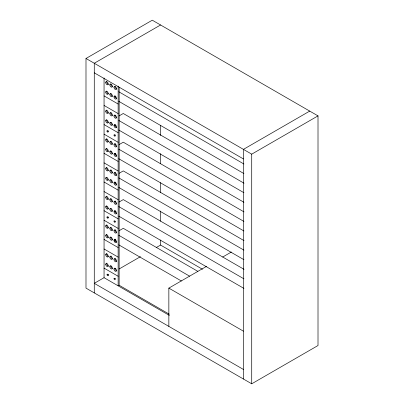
<?xml version="1.0" encoding="UTF-8"?>
<svg xmlns="http://www.w3.org/2000/svg" width="404" height="404" viewBox="0 0 404 404"><rect width="100%" height="100%" fill="white"/><g stroke="black" fill="none" stroke-linecap="round" stroke-linejoin="round"><path stroke-width="0.61" d="M85.991 58.474L152.283 20.2L318.009 115.882L318.009 345.526L251.717 383.8L85.991 288.118L85.991 58.474L251.717 154.156L318.009 115.882M160.57 24.982L94.273 63.256L94.273 292.9M119.135 115.882L123.281 113.494L244.026 183.204M119.135 144.592L123.281 142.198L244.026 211.908M119.135 173.296L123.281 170.902L244.026 240.617M119.135 202L123.281 199.606L244.026 269.322M309.727 111.1L243.43 149.374L243.43 379.018M119.135 230.704L123.281 228.316L197.859 271.372M169.337 315.378L104.055 277.689L94.273 283.33L243.43 369.448M119.2 268.943L140.43 256.686M156.212 247.571L160.57 245.061L202.485 269.261M169.241 314.176L119.135 285.244L118.14 285.82L118.14 86.118M168.852 326.392L168.852 288.118L206.505 266.377M222.715 257.02L231.361 252.025M94.273 72.826L243.43 158.939M118.816 91.779L243.935 164.014M118.816 101.348L243.935 173.584M104.055 95.884L118.14 104.02M104.055 105.454L118.14 113.59M118.816 120.483L243.935 192.718M118.816 130.053L243.935 202.288M104.055 124.594L118.14 132.724M104.055 134.158L118.14 142.294M118.816 149.192L243.935 221.427M118.816 158.757L243.935 230.992M104.055 153.298L118.14 161.428M104.055 162.868L118.14 170.998M118.816 177.896L243.935 250.132M118.816 187.466L243.935 259.701M104.055 182.002L118.14 190.138M104.055 191.572L118.14 199.702M118.816 206.601L243.935 278.836M118.816 216.17L243.935 288.406M104.055 210.706L118.14 218.842M104.055 220.276L118.14 228.412M118.801 235.3L189.572 276.154M118.801 244.864L181.406 281.007M104.055 239.415L118.14 247.546M104.055 248.98L118.14 257.116M168.852 288.118L243.43 331.174M104.055 268.12L118.14 276.25M251.717 154.156L251.717 383.8M160.57 125.311L160.57 135.396M160.57 153.672L160.57 163.756M160.57 182.664L160.57 192.748M160.57 211.024L160.57 221.109M160.57 240.016L160.57 245.061M119.135 87.345L119.135 285.244M114.994 96.147L114.994 97.344M114.994 124.856L114.994 126.053M114.994 153.56L114.994 154.757M114.994 182.265L114.994 183.461M114.994 210.969L114.994 212.166M114.994 239.077L114.994 241.471M104.055 77.982L104.055 277.689M108.57 84.234A1.757 1.015 60 0 1 107.07 83.143A1.757 1.015 60 0 1 106.873 81.295M112.413 86.597A1.757 1.015 60 0 1 110.893 83.961M116.554 88.991A1.757 1.015 60 0 1 115.034 86.355M112.413 96.167A1.757 1.015 60 0 1 110.893 93.531M116.554 98.561A1.757 1.015 60 0 1 115.034 95.92M108.57 93.804A1.757 1.015 60 0 1 107.191 92.905A1.757 1.015 60 0 1 106.747 91.137M108.57 112.943A1.757 1.015 60 0 1 107.07 111.847A1.757 1.015 60 0 1 106.873 109.999M112.413 115.302A1.757 1.015 60 0 1 111.105 114.034A1.757 1.015 60 0 1 111.014 112.393M116.554 117.695A1.757 1.015 60 0 1 115.034 115.059M112.413 124.871A1.757 1.015 60 0 1 110.893 122.235M108.57 122.508A1.757 1.015 60 0 1 107.191 121.609A1.757 1.015 60 0 1 106.747 119.842M116.554 127.265A1.757 1.015 60 0 1 115.034 124.629M108.57 141.647A1.757 1.015 60 0 1 107.07 140.552A1.757 1.015 60 0 1 106.873 138.703M112.413 144.011A1.757 1.015 60 0 1 111.105 142.743A1.757 1.015 60 0 1 111.014 141.097M116.554 146.399A1.757 1.015 60 0 1 115.251 145.132A1.757 1.015 60 0 1 115.16 143.491M108.57 151.217A1.757 1.015 60 0 1 107.191 150.313A1.757 1.015 60 0 1 106.747 148.551M112.413 153.576A1.757 1.015 60 0 1 110.893 150.939M116.7 155.994A1.757 1.015 60 0 1 116.387 155.909L116.064 155.722A1.757 1.015 60 0 1 115.09 153.177M108.57 170.352A1.757 1.015 60 0 1 107.07 169.256A1.757 1.015 60 0 1 106.873 167.413M112.413 172.715A1.757 1.015 60 0 1 111.105 171.447A1.757 1.015 60 0 1 111.014 169.801M116.554 175.109A1.757 1.015 60 0 1 115.251 173.836A1.757 1.015 60 0 1 115.16 172.195M108.57 179.921A1.757 1.015 60 0 1 107.191 179.023A1.757 1.015 60 0 1 106.747 177.255M112.413 182.285A1.757 1.015 60 0 1 110.893 179.644M116.554 184.673A1.757 1.015 60 0 1 115.034 182.037M108.57 199.056A1.757 1.015 60 0 1 107.07 197.965A1.757 1.015 60 0 1 106.873 196.117M112.413 201.419A1.757 1.015 60 0 1 111.105 200.152A1.757 1.015 60 0 1 111.014 198.51M116.554 203.813A1.757 1.015 60 0 1 115.251 202.545A1.757 1.015 60 0 1 115.16 200.899M108.57 208.626A1.757 1.015 60 0 1 107.191 207.727A1.757 1.015 60 0 1 106.747 205.959M112.413 210.989A1.757 1.015 60 0 1 110.893 208.353M116.625 213.398A1.757 1.015 60 0 1 116.307 213.282L115.983 213.07A1.757 1.015 60 0 1 115.019 210.812M108.57 227.765A1.757 1.015 60 0 1 107.07 226.669A1.757 1.015 60 0 1 106.873 224.821M112.413 230.123A1.757 1.015 60 0 1 111.105 228.856A1.757 1.015 60 0 1 111.014 227.215M116.554 232.517A1.757 1.015 60 0 1 115.251 231.25A1.757 1.015 60 0 1 115.16 229.608M108.57 237.33A1.757 1.015 60 0 1 107.07 236.239A1.757 1.015 60 0 1 106.873 234.391M112.413 239.693A1.757 1.015 60 0 1 110.893 237.057M116.554 242.087A1.757 1.015 60 0 1 115.034 239.451M108.57 256.469A1.757 1.015 60 0 1 107.07 255.373A1.757 1.015 60 0 1 106.873 253.525M112.413 258.833A1.757 1.015 60 0 1 111.105 257.565A1.757 1.015 60 0 1 111.014 255.919M116.554 261.221A1.757 1.015 60 0 1 115.251 259.954A1.757 1.015 60 0 1 115.16 258.313M108.57 266.034A1.757 1.015 60 0 1 107.07 264.943A1.757 1.015 60 0 1 106.873 263.095M112.413 268.397A1.757 1.015 60 0 1 110.893 265.761M116.554 270.791A1.757 1.015 60 0 1 115.034 268.155M108.545 275.018A0.818 0.475 60 0 1 108.141 274.569M108.055 274.372A0.818 0.475 60 0 1 108.004 274.18M115.322 278.841A0.818 0.475 60 0 1 115.11 278.472M108.418 217.514A0.818 0.475 60 0 1 108.161 217.19M108.065 216.999A0.818 0.475 60 0 1 108.009 216.802M115.352 221.463A0.818 0.475 60 0 1 115.125 221.099M108.418 131.396A0.818 0.475 60 0 1 108.161 131.073M108.065 130.881A0.818 0.475 60 0 1 108.009 130.684M115.322 135.315A0.818 0.475 60 0 1 115.054 134.749M114.049 221.124L114.039 221.291A0.818 0.475 60 0 0 114.574 222.235A0.818 0.475 60 0 0 115.185 222.059L115.201 221.892A0.818 0.475 60 0 0 114.665 220.953A0.818 0.475 60 0 0 114.049 221.124M115.413 153.651L115.09 153.459A1.757 1.015 60 0 0 113.999 154.242A1.757 1.015 60 0 0 115.069 156.292L115.392 156.484A1.757 1.015 60 0 0 116.483 155.702A1.757 1.015 60 0 0 115.413 153.651M115.493 211.125L115.17 210.908A1.757 1.015 60 0 0 113.999 211.56A1.757 1.015 60 0 0 114.989 213.64L115.312 213.857A1.757 1.015 60 0 0 116.478 213.206A1.757 1.015 60 0 0 115.493 211.125M108.156 275.301L108.141 275.119A0.818 0.475 60 0 0 107.525 274.24A0.818 0.475 60 0 0 106.994 274.574L107.01 274.755A0.818 0.475 60 0 0 107.626 275.634A0.818 0.475 60 0 0 108.156 275.301M113.999 269.074A1.757 1.015 60 0 0 115.862 271.397A1.757 1.015 60 0 0 115.862 268.907A1.757 1.015 60 0 0 113.999 269.074M109.853 266.685A1.757 1.015 60 0 0 111.716 269.003A1.757 1.015 60 0 0 111.716 266.519A1.757 1.015 60 0 0 109.853 266.685M105.712 264.292A1.757 1.015 60 0 0 107.575 266.61A1.757 1.015 60 0 0 107.575 264.125A1.757 1.015 60 0 0 105.712 264.292M113.999 259.504A1.757 1.015 60 0 0 115.862 261.827A1.757 1.015 60 0 0 115.862 259.343A1.757 1.015 60 0 0 113.999 259.504M109.853 257.116A1.757 1.015 60 0 0 111.716 259.434A1.757 1.015 60 0 0 111.716 256.949A1.757 1.015 60 0 0 109.853 257.116M105.712 254.722A1.757 1.015 60 0 0 107.575 257.04A1.757 1.015 60 0 0 107.575 254.555A1.757 1.015 60 0 0 105.712 254.722M105.712 82.492A1.757 1.015 60 0 0 107.575 84.81A1.757 1.015 60 0 0 107.575 82.325A1.757 1.015 60 0 0 105.712 82.492M109.853 84.88A1.757 1.015 60 0 0 111.716 87.203A1.757 1.015 60 0 0 111.716 84.714A1.757 1.015 60 0 0 109.853 84.88M113.999 87.274A1.757 1.015 60 0 0 115.862 89.592A1.757 1.015 60 0 0 115.862 87.107A1.757 1.015 60 0 0 113.999 87.274M113.999 96.844A1.757 1.015 60 0 0 115.862 99.162A1.757 1.015 60 0 0 115.862 96.677A1.757 1.015 60 0 0 113.999 96.844M105.712 92.056A1.757 1.015 60 0 0 107.575 94.379A1.757 1.015 60 0 0 107.575 91.89A1.757 1.015 60 0 0 105.712 92.056M109.853 94.45A1.757 1.015 60 0 0 111.716 96.768A1.757 1.015 60 0 0 111.716 94.283A1.757 1.015 60 0 0 109.853 94.45M106.994 131.073A0.818 0.475 60 0 0 107.863 132.159A0.818 0.475 60 0 0 107.863 130.997A0.818 0.475 60 0 0 106.994 131.073M114.039 135.143A0.818 0.475 60 0 0 114.908 136.224A0.818 0.475 60 0 0 114.908 135.062A0.818 0.475 60 0 0 114.039 135.143M109.853 151.864A1.757 1.015 60 0 0 111.716 154.182A1.757 1.015 60 0 0 111.716 151.697A1.757 1.015 60 0 0 109.853 151.864M105.712 149.47A1.757 1.015 60 0 0 107.575 151.788A1.757 1.015 60 0 0 107.575 149.303A1.757 1.015 60 0 0 105.712 149.47M113.999 144.688A1.757 1.015 60 0 0 115.862 147.006A1.757 1.015 60 0 0 115.862 144.521A1.757 1.015 60 0 0 113.999 144.688M109.853 142.294A1.757 1.015 60 0 0 111.716 144.612A1.757 1.015 60 0 0 111.716 142.127A1.757 1.015 60 0 0 109.853 142.294M105.712 139.9A1.757 1.015 60 0 0 107.575 142.218A1.757 1.015 60 0 0 107.575 139.733A1.757 1.015 60 0 0 105.712 139.9M113.999 182.962A1.757 1.015 60 0 0 115.862 185.279A1.757 1.015 60 0 0 115.862 182.795A1.757 1.015 60 0 0 113.999 182.962M105.712 178.174A1.757 1.015 60 0 0 107.575 180.492A1.757 1.015 60 0 0 107.575 178.007A1.757 1.015 60 0 0 105.712 178.174M109.853 180.568A1.757 1.015 60 0 0 111.716 182.886A1.757 1.015 60 0 0 111.716 180.401A1.757 1.015 60 0 0 109.853 180.568M113.999 173.392A1.757 1.015 60 0 0 115.862 175.71A1.757 1.015 60 0 0 115.862 173.225A1.757 1.015 60 0 0 113.999 173.392M109.853 170.998A1.757 1.015 60 0 0 111.716 173.316A1.757 1.015 60 0 0 111.716 170.831A1.757 1.015 60 0 0 109.853 170.998M105.712 168.604A1.757 1.015 60 0 0 107.575 170.927A1.757 1.015 60 0 0 107.575 168.438A1.757 1.015 60 0 0 105.712 168.604M105.712 206.878A1.757 1.015 60 0 0 107.575 209.201A1.757 1.015 60 0 0 107.575 206.712A1.757 1.015 60 0 0 105.712 206.878M109.853 209.272A1.757 1.015 60 0 0 111.716 211.59A1.757 1.015 60 0 0 111.716 209.105A1.757 1.015 60 0 0 109.853 209.272M105.712 197.314A1.757 1.015 60 0 0 107.575 199.632A1.757 1.015 60 0 0 107.575 197.147A1.757 1.015 60 0 0 105.712 197.314M113.999 202.096A1.757 1.015 60 0 0 115.862 204.414A1.757 1.015 60 0 0 115.862 201.929A1.757 1.015 60 0 0 113.999 202.096M109.853 199.702A1.757 1.015 60 0 0 111.716 202.025A1.757 1.015 60 0 0 111.716 199.536A1.757 1.015 60 0 0 109.853 199.702M106.994 217.19A0.818 0.475 60 0 0 107.863 218.271A0.818 0.475 60 0 0 107.863 217.115A0.818 0.475 60 0 0 106.994 217.19M113.999 240.37A1.757 1.015 60 0 0 115.862 242.688A1.757 1.015 60 0 0 115.862 240.203A1.757 1.015 60 0 0 113.999 240.37M105.712 235.588A1.757 1.015 60 0 0 107.575 237.906A1.757 1.015 60 0 0 107.575 235.421A1.757 1.015 60 0 0 105.712 235.588M109.853 237.976A1.757 1.015 60 0 0 111.716 240.299A1.757 1.015 60 0 0 111.716 237.81A1.757 1.015 60 0 0 109.853 237.976M113.999 230.8A1.757 1.015 60 0 0 115.862 233.123A1.757 1.015 60 0 0 115.862 230.633A1.757 1.015 60 0 0 113.999 230.8M109.853 228.412A1.757 1.015 60 0 0 111.716 230.729A1.757 1.015 60 0 0 111.716 228.245A1.757 1.015 60 0 0 109.853 228.412M105.712 226.018A1.757 1.015 60 0 0 107.575 228.336A1.757 1.015 60 0 0 107.575 225.851A1.757 1.015 60 0 0 105.712 226.018M105.712 111.196A1.757 1.015 60 0 0 107.575 113.514A1.757 1.015 60 0 0 107.575 111.029A1.757 1.015 60 0 0 105.712 111.196M109.853 113.59A1.757 1.015 60 0 0 111.716 115.908A1.757 1.015 60 0 0 111.716 113.423A1.757 1.015 60 0 0 109.853 113.59M113.999 115.978A1.757 1.015 60 0 0 115.862 118.301A1.757 1.015 60 0 0 115.862 115.812A1.757 1.015 60 0 0 113.999 115.978M105.712 120.766A1.757 1.015 60 0 0 107.575 123.084A1.757 1.015 60 0 0 107.575 120.599A1.757 1.015 60 0 0 105.712 120.766M109.853 123.154A1.757 1.015 60 0 0 111.716 125.477A1.757 1.015 60 0 0 111.716 122.988A1.757 1.015 60 0 0 109.853 123.154M113.999 125.548A1.757 1.015 60 0 0 115.862 127.866A1.757 1.015 60 0 0 115.862 125.381A1.757 1.015 60 0 0 113.999 125.548M114.039 278.669A0.818 0.475 60 0 0 114.908 279.75A0.818 0.475 60 0 0 114.908 278.588A0.818 0.475 60 0 0 114.039 278.669"/></g></svg>
